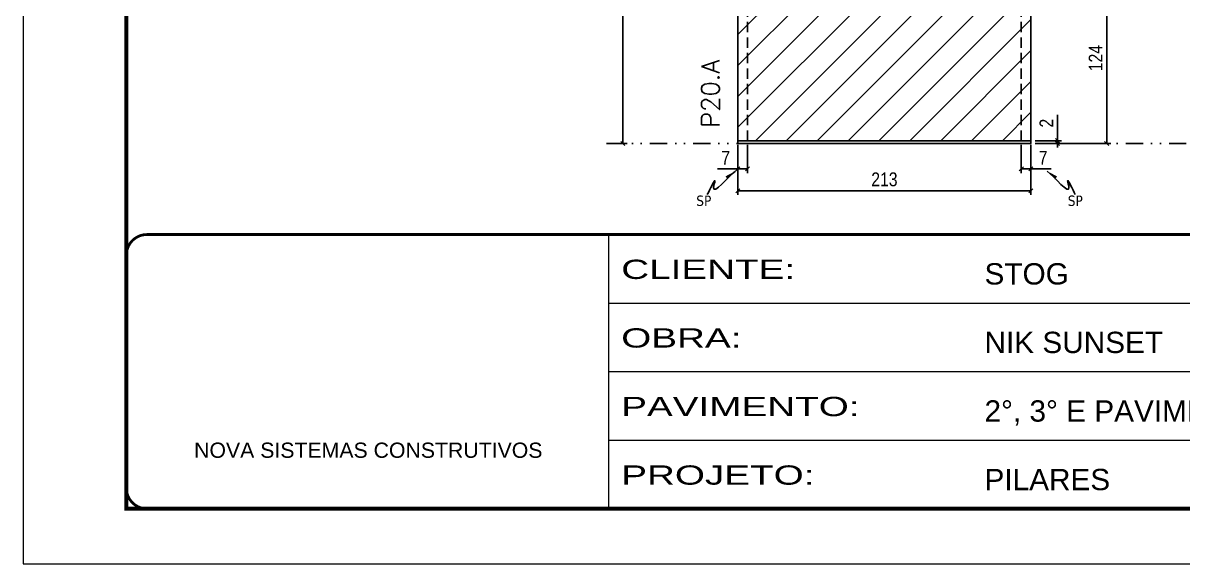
# Model space of a CAD drawing. Extents: x 808 to 7089, y -98 to 17032.
# Drawn here: x 808 to 1651, y 9091 to 9484 of the extents above; entities that cross this region are included whole.
import ezdxf

# ---------------------------------------------------------------- set-up
doc = ezdxf.new("R2010")
doc.units = 0
for name, pattern in [('CONTINUO', [0]), ('DASHED', [0.75, 0.5, -0.25]), ('DIVIDE2', [0.625, 0.25, -0.125, 0, -0.125, 0, -0.125]), ('HIDDEN', [0.375, 0.25, -0.125])]:
    doc.linetypes.add(name, pattern=pattern)
for name, color, linetype in [('COTA', 241, 'Continuous'), ('Nível', 160, 'Continuous'), ('Painéis', 200, 'Continuous'), ('Sarrafo de Pressão', 42, 'HIDDEN'), ('texto', 7, 'Continuous')]:
    doc.layers.add(name, color=color, linetype=linetype)
for name, color, linetype, lineweight in [('Folhas', 255, 'Continuous', 9), ('REAPROVEITAMENTO', 251, 'Continuous', 9), ('SARRAFO DE PRESSAO', 251, 'DASHED', 9), ('Texto Seção', 7, 'Continuous', 15)]:
    doc.layers.add(name, color=color, linetype=linetype, lineweight=lineweight)
doc.styles.add('ARIAL', font='arial.ttf')
doc.styles.add('COTA TECNICA', font='techl___.ttf', dxfattribs={"height": 10})
doc.styles.add('COTA TECNICA-50', font='techl___.ttf', dxfattribs={"height": 10})
doc.styles.add('REGUA-120', font='ROMANS.shx', dxfattribs={"height": 15})
doc.styles.get("Standard").update_dxf_attribs({"font": 'arial.ttf'})
doc.styles.add('Tecnologia', font='')
doc.styles.get('Tecnologia').set_extended_font_data('Forgotten Futurist')
doc.dimstyles.new('COTA PAINEL-50', dxfattribs={"dimtxt": 10, "dimasz": 3, "dimexe": 3, "dimexo": 3, "dimgap": 3, "dimtad": 1, "dimdec": 1, "dimzin": 12, "dimdsep": 46, "dimtxsty": 'COTA TECNICA-50', "dimblk1": 'OBLIQUE', "dimblk2": 'OBLIQUE', "dimsah": 1, "dimcen": 0.9, "dimclrd": 4, "dimclre": 4, "dimclrt": 240, "dimadec": 1, "dimazin": 3, "dimtfac": 1, "dimtdec": 1, "dimtmove": 0, "dimatfit": 3, "dimfxl": 1, "dimtolj": 1, "dimtzin": 12, "dimarcsym": 0})
doc.dimstyles.new('PAINEL', dxfattribs={"dimtxt": 10, "dimasz": 3, "dimexe": 3, "dimexo": 3, "dimgap": 3, "dimtad": 1, "dimdec": 1, "dimzin": 12, "dimdsep": 46, "dimtxsty": 'COTA TECNICA', "dimblk1": 'OBLIQUE', "dimblk2": 'OBLIQUE', "dimsah": 1, "dimcen": 0.9, "dimclrd": 4, "dimclre": 4, "dimclrt": 240, "dimadec": 1, "dimazin": 3, "dimtfac": 1, "dimtdec": 1, "dimtmove": 0, "dimatfit": 3, "dimfxl": 1, "dimtolj": 1, "dimtzin": 12, "dimarcsym": 0})
doc.dimstyles.get("Standard").update_dxf_attribs({"dimtxt": 0.18, "dimasz": 0.18, "dimexe": 0.18, "dimexo": 0.0625, "dimgap": 0.09, "dimtad": 0, "dimtih": 1, "dimtoh": 1, "dimdec": 4, "dimzin": 0, "dimdsep": 46, "dimtxsty": 'Standard', "dimcen": 0.09, "dimadec": 0, "dimazin": 0, "dimtfac": 1, "dimtdec": 4, "dimtofl": 0, "dimtmove": 0, "dimatfit": 3, "dimfxl": 1, "dimtolj": 1, "dimtzin": 0, "dimarcsym": 0})

# ---------------------------------------------------------------- blocks, each defined once
blk = doc.blocks.new('9999999999')
at = {"color": 30, "linetype": 'CONTINUO'}
for p, q in [((98564.56, 34230.21), (98564.56, 34429.45)), ((98564.56, 34379.64), (99583.98, 34379.64)), ((98564.56, 34329.83), (99487.98, 34329.83)), ((98564.56, 34280.02), (99487.98, 34280.02))]:
    blk.add_line(p, q, dxfattribs=at)
at = {"color": 30, "linetype": 'CONTINUO', "const_width": 2}
blk.add_lwpolyline([(99583.98, 34230.21), (99583.98, 34414.45, 0.414214), (99568.98, 34429.45), (98228.98, 34429.45, 0.414214), (98213.98, 34414.45), (98213.98, 34245.21, 0.414214), (98228.98, 34230.21), (99583.98, 34230.21)], format="xyb", dxfattribs=at)
at = {"layer": 'Folhas'}
blk.add_lwpolyline([(98138.98, 34190.21), (99623.98, 34190.21), (99623.98, 35240.21), (98138.98, 35240.21)], close=True, dxfattribs=at)
at = {"layer": 'Folhas', "color": 30, "const_width": 3}
blk.add_lwpolyline([(98213.98, 34230.21), (99583.98, 34230.21), (99583.98, 35200.21), (98213.98, 35200.21)], close=True, dxfattribs=at)
at = {"color": 7, "linetype": 'Continuous', "ltscale": 5, "style": 'ARIAL'}
for s, height, p in [('STOG', 15.483, (98837.68, 34393.13)), ('NIK SUNSET', 15.483, (98837.68, 34343.32)), ('2°, 3° E PAVIMENTO TIPO', 15.4829, (98837.68, 34293.51)), ('NOVA SISTEMAS CONSTRUTIVOS', 11.0592, (98263.19, 34267.21)), ('PILARES', 15.483, (98837.68, 34243.7))]:
    blk.add_text(s, height=height, dxfattribs=at).set_placement(p)
at = {"layer": 'Folhas', "color": 7, "style": 'Tecnologia', "width": 1.5}
for s, p in [('CLIENTE:', (98573.65, 34397.17)), ('OBRA:', (98573.65, 34347.31)), ('PAVIMENTO:', (98573.65, 34297.5)), ('PROJETO:', (98573.65, 34247.69))]:
    blk.add_text(s, height=14, dxfattribs=at).set_placement(p)
blk = doc.blocks.new('_Oblique')
at = {"color": 0, "linetype": 'ByBlock', "lineweight": -2}
blk.add_line((-0.5, -0.5), (0.5, 0.5), dxfattribs=at)
blk = doc.blocks.new('*D1823')
at = {"layer": 'COTA', "color": 4, "lineweight": -2, "transparency": 16777216}
for p, q in [((1235.21, 9682.44), (1247.07, 9682.44)), ((1244.07, 9396.44), (1244.07, 9682.44)), ((1235.21, 9396.44), (1247.07, 9396.44))]:
    blk.add_line(p, q, dxfattribs=at)
at = {"layer": 'Defpoints', "color": 0, "transparency": 16777216}
for p in [(1232.21, 9682.44), (1244.07, 9682.44), (1232.21, 9396.44)]:
    blk.add_point(p, dxfattribs=at)
at = {"layer": 'COTA', "color": 4, "lineweight": -2, "transparency": 16777216, "xscale": 3, "yscale": 3, "zscale": 3}
for p, rotation in [((1244.07, 9682.44), 90), ((1244.07, 9396.44), 270)]:
    blk.add_blockref('_Oblique', p, dxfattribs=dict(at, rotation=rotation))
at = {"layer": 'COTA', "color": 240, "transparency": 16777216, "insert": (1235.94, 9539.44), "char_height": 10, "attachment_point": 5, "rotation": 90, "style": 'COTA TECNICA-50'}
blk.add_mtext('\\A1;286', dxfattribs=at)
blk = doc.blocks.new('*D925')
at = {"layer": 'COTA', "color": 4, "lineweight": -2, "transparency": 16777216}
for p, q in [((1327.62, 9395.44), (1327.62, 9359.08)), ((1540.62, 9395.44), (1540.62, 9359.08)), ((1540.62, 9362.08), (1327.62, 9362.08))]:
    blk.add_line(p, q, dxfattribs=at)
at = {"layer": 'Defpoints', "color": 0, "transparency": 16777216}
for p in [(1327.62, 9398.44), (1540.62, 9398.44), (1327.62, 9362.08)]:
    blk.add_point(p, dxfattribs=at)
at = {"layer": 'COTA', "color": 4, "lineweight": -2, "transparency": 16777216, "xscale": 3, "yscale": 3, "zscale": 3, "rotation": 180}
blk.add_blockref('_Oblique', (1327.62, 9362.08), dxfattribs=at)
at = {"layer": 'COTA', "color": 4, "lineweight": -2, "transparency": 16777216, "xscale": 3, "yscale": 3, "zscale": 3}
blk.add_blockref('_Oblique', (1540.62, 9362.08), dxfattribs=at)
at = {"layer": 'COTA', "color": 240, "transparency": 16777216, "insert": (1434.12, 9370.3), "char_height": 10, "attachment_point": 5, "style": 'COTA TECNICA'}
blk.add_mtext('\\A1;213', dxfattribs=at)
blk = doc.blocks.new('*D926')
at = {"layer": 'COTA', "color": 4, "lineweight": -2, "transparency": 16777216}
for p, q in [((1533.62, 9395.44), (1533.62, 9374.93)), ((1540.62, 9393.44), (1540.62, 9374.93)), ((1533.62, 9377.93), (1540.62, 9377.93)), ((1540.62, 9377.93), (1555.35, 9377.93))]:
    blk.add_line(p, q, dxfattribs=at)
at = {"layer": 'Defpoints', "color": 0, "transparency": 16777216}
for p in [(1533.62, 9398.44), (1540.62, 9396.44), (1540.62, 9377.93)]:
    blk.add_point(p, dxfattribs=at)
at = {"layer": 'COTA', "color": 4, "lineweight": -2, "transparency": 16777216, "xscale": 3, "yscale": 3, "zscale": 3, "rotation": 180}
blk.add_blockref('_Oblique', (1533.62, 9377.93), dxfattribs=at)
at = {"layer": 'COTA', "color": 4, "lineweight": -2, "transparency": 16777216, "xscale": 3, "yscale": 3, "zscale": 3}
blk.add_blockref('_Oblique', (1540.62, 9377.93), dxfattribs=at)
at = {"layer": 'COTA', "color": 240, "transparency": 16777216, "insert": (1549.49, 9386), "char_height": 10, "attachment_point": 5, "style": 'COTA TECNICA-50'}
blk.add_mtext('\\A1;7', dxfattribs=at)
blk = doc.blocks.new('*D927')
at = {"layer": 'COTA', "color": 4, "lineweight": -2, "transparency": 16777216}
for p, q in [((1327.62, 9393.44), (1327.62, 9374.93)), ((1334.62, 9395.44), (1334.62, 9374.93)), ((1327.62, 9377.93), (1312.89, 9377.93)), ((1334.62, 9377.93), (1327.62, 9377.93))]:
    blk.add_line(p, q, dxfattribs=at)
at = {"layer": 'Defpoints', "color": 0, "transparency": 16777216}
for p in [(1334.62, 9398.44), (1327.62, 9396.44), (1327.62, 9377.93)]:
    blk.add_point(p, dxfattribs=at)
at = {"layer": 'COTA', "color": 4, "lineweight": -2, "transparency": 16777216, "xscale": 3, "yscale": 3, "zscale": 3, "rotation": 180}
blk.add_blockref('_Oblique', (1327.62, 9377.93), dxfattribs=at)
at = {"layer": 'COTA', "color": 4, "lineweight": -2, "transparency": 16777216, "xscale": 3, "yscale": 3, "zscale": 3}
blk.add_blockref('_Oblique', (1334.62, 9377.93), dxfattribs=at)
at = {"layer": 'COTA', "color": 240, "transparency": 16777216, "insert": (1318.75, 9386), "char_height": 10, "attachment_point": 5, "style": 'COTA TECNICA-50'}
blk.add_mtext('\\A1;7', dxfattribs=at)
blk = doc.blocks.new('*D928')
at = {"layer": 'COTA', "color": 4, "linetype": 'ByBlock', "lineweight": -2, "transparency": 16777216}
for p, q in [((1543.62, 9520.44), (1598.7, 9520.44)), ((1595.7, 9396.44), (1595.7, 9520.44)), ((1543.62, 9396.44), (1598.7, 9396.44))]:
    blk.add_line(p, q, dxfattribs=at)
at = {"layer": 'Defpoints', "color": 0, "linetype": 'ByBlock', "transparency": 16777216}
for p in [(1540.62, 9520.44), (1595.7, 9520.44), (1540.62, 9396.44)]:
    blk.add_point(p, dxfattribs=at)
at = {"layer": 'COTA', "color": 4, "linetype": 'ByBlock', "lineweight": -2, "transparency": 16777216, "xscale": 3, "yscale": 3, "zscale": 3}
for p, rotation in [((1595.7, 9520.44), 90), ((1595.7, 9396.44), 270)]:
    blk.add_blockref('_Oblique', p, dxfattribs=dict(at, rotation=rotation))
at = {"layer": 'COTA', "color": 240, "linetype": 'ByBlock', "transparency": 16777216, "insert": (1587.63, 9458.44), "char_height": 10, "attachment_point": 5, "rotation": 90, "style": 'COTA TECNICA'}
blk.add_mtext('\\A1;124', dxfattribs=at)
blk = doc.blocks.new('*D929')
at = {"layer": 'COTA', "color": 4, "lineweight": -2, "transparency": 16777216}
for p, q in [((1559.88, 9398.44), (1559.88, 9417.24)), ((1543.62, 9398.44), (1562.88, 9398.44)), ((1559.88, 9396.44), (1559.88, 9398.44)), ((1543.62, 9396.44), (1562.88, 9396.44)), ((1559.88, 9396.44), (1559.88, 9393.44))]:
    blk.add_line(p, q, dxfattribs=at)
at = {"layer": 'Defpoints', "color": 0, "transparency": 16777216}
for p in [(1540.62, 9398.44), (1540.62, 9396.44), (1559.88, 9396.44)]:
    blk.add_point(p, dxfattribs=at)
at = {"layer": 'COTA', "color": 4, "lineweight": -2, "transparency": 16777216, "xscale": 3, "yscale": 3, "zscale": 3}
for p, rotation in [((1559.88, 9398.44), 270), ((1559.88, 9396.44), 90)]:
    blk.add_blockref('_Oblique', p, dxfattribs=dict(at, rotation=rotation))
at = {"layer": 'COTA', "color": 240, "transparency": 16777216, "insert": (1551.88, 9411.19), "char_height": 10, "attachment_point": 5, "rotation": 90, "style": 'COTA TECNICA-50'}
blk.add_mtext('\\A1;2', dxfattribs=at)
blk = doc.blocks.new('*D930')
at = {"layer": 'COTA', "color": 4, "linetype": 'ByBlock', "lineweight": -2, "transparency": 16777216}
for p, q in [((1543.62, 9520.44), (1598.7, 9520.44)), ((1595.7, 9396.44), (1595.7, 9520.44)), ((1543.62, 9396.44), (1598.7, 9396.44))]:
    blk.add_line(p, q, dxfattribs=at)
at = {"layer": 'Defpoints', "color": 0, "linetype": 'ByBlock', "transparency": 16777216}
for p in [(1540.62, 9520.44), (1595.7, 9520.44), (1540.62, 9396.44)]:
    blk.add_point(p, dxfattribs=at)
at = {"layer": 'COTA', "color": 4, "linetype": 'ByBlock', "lineweight": -2, "transparency": 16777216, "xscale": 3, "yscale": 3, "zscale": 3}
for p, rotation in [((1595.7, 9520.44), 90), ((1595.7, 9396.44), 270)]:
    blk.add_blockref('_Oblique', p, dxfattribs=dict(at, rotation=rotation))
at = {"layer": 'COTA', "color": 240, "linetype": 'ByBlock', "transparency": 16777216, "insert": (1587.63, 9458.44), "char_height": 10, "attachment_point": 5, "rotation": 90, "style": 'COTA TECNICA'}
blk.add_mtext('\\A1;124', dxfattribs=at)

msp = doc.modelspace()

# ---------------------------------------------------------------- hatches: boundary and pattern name
at = {"layer": 'REAPROVEITAMENTO', "linetype": 'ByBlock'}
h = msp.add_hatch(dxfattribs=at)
h.set_pattern_fill('ANSI31', color=256, scale=5, style=2)
h.set_pattern_definition([(45, (-2258.555, 344.037), (-11.22532, 11.22532), [])])
h.paths.add_polyline_path([(1540.62, 9664.44), (1327.62, 9664.44), (1327.62, 9398.44), (1540.62, 9398.44)])

# ---------------------------------------------------------------- linework, layer by layer
at = {"layer": 'Nível', "color": 4, "linetype": 'DIVIDE2', "ltscale": 50}
msp.add_line((1232.21, 9396.44), (2253.17, 9396.44), dxfattribs=at)
at = {"layer": 'Painéis'}
for points in [[(1327.62, 9520.44), (1540.62, 9520.44), (1540.62, 9398.44), (1327.62, 9398.44)], [(1327.62, 9396.44), (1540.62, 9396.44), (1540.62, 9398.44), (1327.62, 9398.44)]]:
    msp.add_lwpolyline(points, close=True, dxfattribs=at)
at = {"layer": 'Sarrafo de Pressão', "ltscale": 30}
for p, q in [((1334.62, 9398.44), (1334.62, 9520.44)), ((1533.62, 9398.44), (1533.62, 9520.44))]:
    msp.add_line(p, q, dxfattribs=at)

# ---------------------------------------------------------------- block references
at = {"layer": 'SARRAFO DE PRESSAO', "color": 6, "linetype": 'ByBlock'}
msp.add_blockref('9999999999', (-97330.81, -25099.18), dxfattribs=at)

# ---------------------------------------------------------------- texts
at = {"layer": 'texto', "color": 0, "char_height": 7.5, "attachment_point": 5}
for insert in [(1302.84, 9354.76), (1572.87, 9354.76)]:
    msp.add_mtext('{\\fTahoma|b0|i0|c0|p34;\\C4;SP}', dxfattribs=dict(at, insert=insert))
at = {"layer": 'Texto Seção', "insert": (1314.15, 9407.69), "char_height": 13, "width": 285.3299, "attachment_point": 7, "rotation": 90, "style": 'REGUA-120'}
msp.add_mtext('P20.A', dxfattribs=at)

# ---------------------------------------------------------------- dimensions: what is measured, and where the dimension line sits
at = {"layer": 'COTA'}
for base, p1, p2, angle, picture, middle in [((1244.07, 9682.44), (1232.21, 9396.44), (1232.21, 9682.44), 90, '*D1823', (1235.94, 9539.44)), ((1327.62, 9377.93), (1334.62, 9398.44), (1327.62, 9396.44), 180, '*D927', (1318.75, 9386))]:
    dim = msp.add_linear_dim(base=base, p1=p1, p2=p2, angle=angle, dimstyle='COTA PAINEL-50', dxfattribs=at)
    dim.commit()
    dim.dimension.update_dxf_attribs({"geometry": picture, "text_midpoint": middle})
at = {"layer": 'COTA', "linetype": 'ByBlock'}
for picture in ['*D928', '*D930']:
    dim = msp.add_aligned_dim(p1=(1540.62, 9396.44), p2=(1540.62, 9520.44), distance=-55.08, dimstyle='PAINEL', dxfattribs=at)
    dim.commit()
    dim.dimension.update_dxf_attribs({"geometry": picture, "text_midpoint": (1587.63, 9458.44)})
at = {"layer": 'COTA'}
dim = msp.add_linear_dim(base=(1559.88, 9396.44), p1=(1540.62, 9398.44), p2=(1540.62, 9396.44), angle=90, dimstyle='COTA PAINEL-50', dxfattribs=at)
dim.commit()
dim.dimension.update_dxf_attribs({"geometry": '*D929', "text_midpoint": (1559.88, 9411.19), "dimtype": 160})
dim = msp.add_linear_dim(base=(1327.62, 9362.08), p1=(1540.62, 9398.44), p2=(1327.62, 9398.44), angle=180, dimstyle='PAINEL', override={"dimarcsym": 2}, dxfattribs=at)
dim.commit()
dim.dimension.update_dxf_attribs({"geometry": '*D925', "text_midpoint": (1434.12, 9370.3)})
dim = msp.add_linear_dim(base=(1540.62, 9377.93), p1=(1533.62, 9398.44), p2=(1540.62, 9396.44), dimstyle='COTA PAINEL-50', dxfattribs=at)
dim.commit()
dim.dimension.update_dxf_attribs({"geometry": '*D926', "text_midpoint": (1549.49, 9386)})

# ---------------------------------------------------------------- leaders
at = {"layer": 'COTA', "path_type": 1}
for points in [[(1325.79, 9376.26), (1310.01, 9364.42), (1310.93, 9369.23), (1305.38, 9359.45)], [(1552.45, 9376.26), (1568.23, 9364.42), (1567.31, 9369.23), (1572.86, 9359.45)]]:
    msp.add_leader(points, dimstyle='Standard', override={"dimasz": 8}, dxfattribs=at)

doc.saveas('drawing.dxf')
